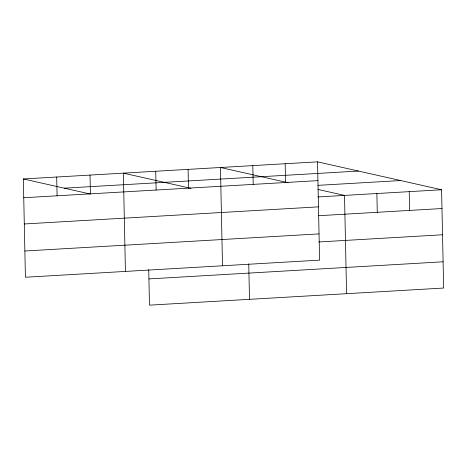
<?xml version="1.0" encoding="UTF-8"?>
<svg xmlns="http://www.w3.org/2000/svg" width="467" height="467" viewBox="0 0 467 467"><rect width="100%" height="100%" fill="white"/><g stroke="black" fill="none" stroke-linecap="round" stroke-linejoin="round"><path stroke-width="0.7" d="M317.531 161.851L319.591 260.125L25.411 277.24L23.35 178.96L317.531 161.851L441.589 189.76L443.65 288.04L149.469 305.149L148.728 269.669M64.288 188.172L358.469 171.062M23.741 197.734L317.922 180.624M317.951 185.358L400.651 180.548M317.904 196.957L441.589 189.76M24.296 223.973L318.476 206.858M318.296 215.731L441.986 208.533M24.862 251.001L319.043 233.891M318.85 241.964L442.535 234.773M148.92 278.916L443.101 261.8M288.104 182.72L220.453 167.495L222.508 265.776M317.899 189.421L344.512 195.41L346.572 293.685M191.026 188.364L123.37 173.14L125.43 271.42M23.35 178.96L90.3 194.027M409.232 191.645L409.623 210.419M376.869 193.525L377.266 212.298M285.174 163.73L285.565 182.504M252.81 165.616L253.207 184.389M248.748 263.849L249.489 299.335M188.09 169.381L188.487 188.154M155.733 171.261L156.124 190.034M90.032 175.084L90.423 193.858M56.688 177.022L57.085 195.796"/></g></svg>
